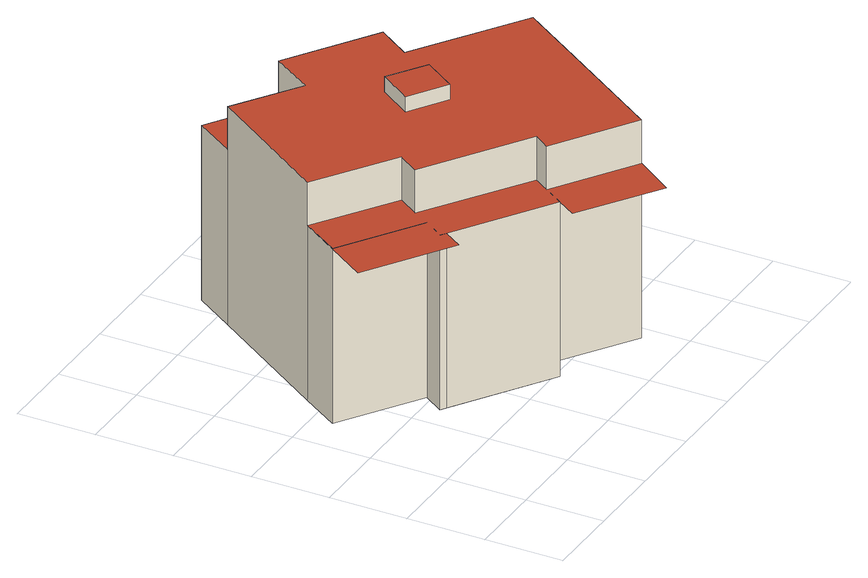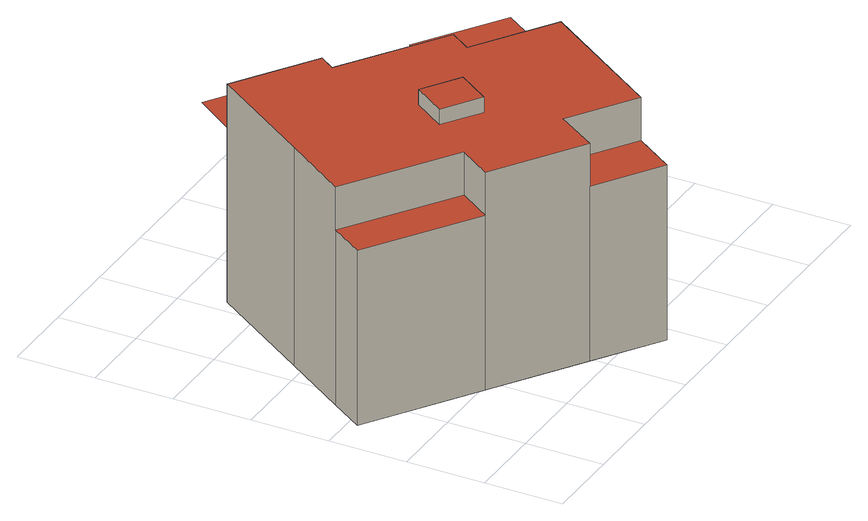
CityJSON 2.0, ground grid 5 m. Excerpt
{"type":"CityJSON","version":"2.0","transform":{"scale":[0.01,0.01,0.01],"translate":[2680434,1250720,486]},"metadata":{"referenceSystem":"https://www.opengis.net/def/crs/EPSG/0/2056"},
"CityObjects":{
"building1":{"type":"Building","attributes":{"class":"BB01","Herkunft":"EE_LB_2007","QualitaetStatus":1,"FileCreationDate":"2012-02-23","Region":2,"GebaeudeStatus":1},"children":["building1-1","building1-2"]},
"building1-1":{"type":"BuildingPart","attributes":{"Geomtype":2},"parents":["building1"],"geometry":[{"type":"MultiSurface","lod":"2","boundaries":[[[0,1,2,3]],[[4,5,1,0]],[[6,7,5,4]],[[3,2,7,6]],[[1,5,7,2]]],"semantics":{"surfaces":[{"type":"WallSurface"},{"type":"RoofSurface"}],"values":[0,0,0,0,1]}}]},
"building1-2":{"type":"BuildingPart","attributes":{"Geomtype":1},"parents":["building1"],"geometry":[{"type":"MultiSurface","lod":"2","boundaries":[[[8,9,10,11,12,13,14,15,16]],[[17,18,14,19]],[[14,20,21,19]],[[22,23,24,25]],[[17,26,25,27,18]],[[26,17,28,29]],[[29,28,21,30]],[[20,31,32,30]],[[32,33,34,35]],[[35,34,36,37]],[[37,36,38,39]],[[39,38,40,41]],[[9,8,42,41]],[[8,16,43,42]],[[44,45,43,16,46]],[[45,44,23,22]],[[44,46,15,47]],[[15,27,24,47]],[[31,13,48,33]],[[13,12,49,48]],[[12,11,50,49]],[[11,51,52,50]],[[51,10,53,52]],[[10,9,40,53]],[[28,17,19,21]],[[45,22,25,26,29,30,32,35,37,39,41,42,43]],[[44,47,24,23]],[[54,55,56,40,38,36,34,33,57,58,52,53]]],"semantics":{"surfaces":[{"type":"GroundSurface"},{"type":"WallSurface"},{"type":"RoofSurface"}],"values":[0,1,1,1,1,1,1,1,1,1,1,1,1,1,1,1,1,1,1,1,1,1,1,1,2,2,2,2]}}]}
},
"vertices":[
[1499,1701,1466],[1499,1701,1566],[1738,1540,1566],[1738,1540,1466],[1357,1491,1466],[1357,1491,1566],[1596,1330,1466],[1596,1330,1566],
[1904,264,28],[1393,605,28],[1305,473,28],[663,902,28],[751,1033,28],[243,1373,28],[1108,2670,28],[2771,1561,28],[2350,931,28],[1523,2394,1182],[1523,2394,28],[1108,2670,1182],[937,2413,28],[937,2413,1182],[1940,1806,1466],[1940,1806,1182],[2084,2019,1182],[2084,2019,1466],[1523,2394,1466],[2084,2019,28],[1353,2132,1182],[1353,2132,1466],[937,2413,1466],[405,1616,28],[405,1616,1466],[405,1616,1182],[906,1278,1182],[906,1278,1466],[814,1142,1182],[814,1142,1466],[1460,706,1182],[1460,706,1466],[1393,605,1182],[1393,605,1466],[1904,264,1466],[2350,931,1466],[2625,1343,1182],[2625,1343,1466],[2625,1343,28],[2771,1561,1182],[243,1373,1182],[751,1033,1182],[663,902,1182],[695,880,28],[695,880,1182],[1305,473,1182],[1223,350,1182],[1725,11,1182],[1904,264,1182],[72,1117,1182],[612,756,1182]
]}
